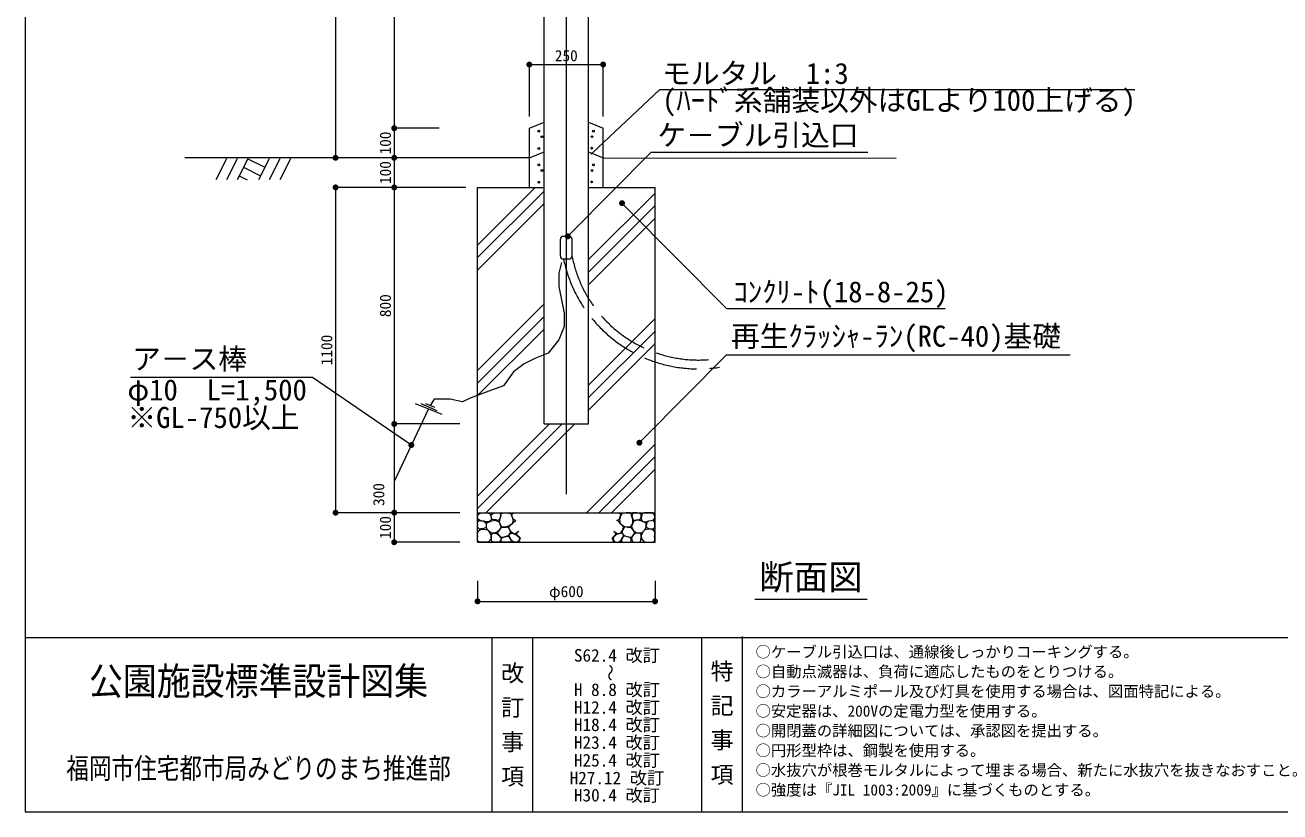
# Model space of a CAD drawing. Units: millimetres at full size, sheet at 1:30. Extents: x 462 to 8677, y 6494 to 12095.
# Drawn here: x 462 to 4705, y 6494 to 9155 of the extents above; entities that cross this region are included whole.
import ezdxf
from ezdxf.enums import TextEntityAlignment as Align

# ---------------------------------------------------------------- set-up
doc = ezdxf.new("R2010")
doc.units = ezdxf.units.MM
doc.header["$LTSCALE"] = 30.0003
doc.linetypes.add('DASHED', pattern=[7.5, 6, -1.5])
doc.linetypes.add('USER1', pattern=[300, 187.5, -37.5, 37.5, -37.5])
for name, color, linetype, lineweight in [('_0-0_', 7, 'Continuous', 13), ('ハッチ', 4, 'Continuous', 13), ('寸法', 1, 'Continuous', 13), ('本体', 7, 'Continuous', 13)]:
    doc.layers.add(name, color=color, linetype=linetype, lineweight=lineweight)
doc.styles.add('@ＭＳ ゴシック', font='')
doc.styles.add('ＭＳ ゴシック', font='')
doc.styles.get('@ＭＳ ゴシック').set_extended_font_data('@MS Gothic')
doc.styles.get('ＭＳ ゴシック').set_extended_font_data('MS Gothic')

# ---------------------------------------------------------------- blocks, each defined once
blk = doc.blocks.new('filled_dot')
at = {"color": 0, "linetype": 'Continuous', "lineweight": -2, "const_width": 1.25}
blk.add_lwpolyline([(-0.625, 0, 1), (0.625, 0, 1)], format="xyb", close=True, dxfattribs=at)

msp = doc.modelspace()

# ---------------------------------------------------------------- linework, layer by layer
at = {"layer": '_0-0_'}
for p, q in [((2886.86, 7087.07), (2886.86, 6494.48)), ((2040.6, 7084.21), (2040.6, 6494.48)), ((2178.49, 7084.21), (2178.49, 6494.48)), ((2748.97, 7084.21), (2748.97, 6494.48))]:
    msp.add_line(p, q, dxfattribs=at)
at = {"layer": '_0-0_', "color": 6}
msp.add_line((462.43, 7084.21), (8676.81, 7084.21), dxfattribs=at)
msp.add_lwpolyline([(8676.81, 11929.92), (462.43, 11929.92), (462.43, 6494.48), (8676.81, 6494.48)], close=True, dxfattribs=at)
at = {"layer": 'ハッチ'}
for p, q in [((1143.47, 8703.27), (1107.47, 8631.27)), ((1179.47, 8703.27), (1143.47, 8631.27)), ((1215.47, 8703.27), (1179.47, 8631.27)), ((1215.47, 8703.27), (1273.07, 8674.47)), ((1287.47, 8703.27), (1251.47, 8631.27)), ((1323.47, 8703.27), (1287.47, 8631.27)), ((1359.47, 8703.27), (1323.47, 8631.27)), ((1201.07, 8674.47), (1258.67, 8645.67)), ((1186.67, 8645.67), (1213.67, 8631.27)), ((1992.16, 8411.21), (2187.21, 8606.25)), ((1992.16, 8368.78), (2217.16, 8593.78)), ((2367.16, 8361.94), (2592.16, 8586.94)), ((1992.16, 8326.35), (2217.16, 8551.35)), ((2367.16, 8319.51), (2592.16, 8544.51)), ((2367.16, 8277.09), (2592.16, 8502.09)), ((1992.16, 7986.94), (2217.16, 8211.94)), ((1992.16, 7944.51), (2217.16, 8169.51)), ((2367.16, 7937.68), (2592.16, 8162.68)), ((1992.16, 7902.09), (2217.16, 8127.09)), ((2367.16, 7895.25), (2592.16, 8120.25)), ((2367.16, 7852.82), (2592.16, 8077.82)), ((1992.16, 7562.68), (2235.73, 7806.25)), ((1992.16, 7520.25), (2278.16, 7806.25)), ((2020.59, 7506.25), (2320.59, 7806.25)), ((2360, 7506.25), (2592.16, 7738.41)), ((2402.43, 7506.25), (2592.16, 7695.99)), ((2444.85, 7506.25), (2592.16, 7653.56))]:
    msp.add_line(p, q, dxfattribs=at)
for points in [[(2034.06, 7477.63), (2029.49, 7475.89), (2021.44, 7475.67), (2012.31, 7478.06), (2004.48, 7479.15), (1999.26, 7480.89), (1994.26, 7484.15), (1992.36, 7489.82), (1992.69, 7496.46), (1995.35, 7501.31), (2001.87, 7505.01), (2009.92, 7505.66), (2016.85, 7505.67), (2027.53, 7505.01), (2033.84, 7503.7), (2037.54, 7495.88), (2038.84, 7485.02), (2036.67, 7479.58)], [(2003.58, 7451.63), (1998.26, 7451.01), (1994.19, 7455.07), (1992.36, 7459.55), (1992.63, 7466.2), (1992.41, 7472.89), (1997.01, 7479.44), (2013.58, 7477.88), (2021.09, 7471.01), (2021.4, 7456.63), (2010.46, 7451.63)], [(2051.98, 7438.26), (2043.94, 7437.37), (2036.79, 7438.26), (2032.92, 7441.83), (2027.86, 7446.89), (2023.99, 7451.65), (2021.91, 7458.2), (2021.91, 7464.74), (2021.61, 7469.8), (2028.75, 7474.26), (2040.07, 7479.02), (2051.98, 7481.4), (2064.96, 7475.84), (2071.8, 7458.89), (2064.19, 7445.4), (2057.64, 7440.35)], [(2054.08, 7481.66), (2046.99, 7481.91), (2041.93, 7483.68), (2038.89, 7488.74), (2038.39, 7494.05), (2038.89, 7500.37), (2045.73, 7504.67), (2052.05, 7505.43), (2059, 7505.76), (2066.99, 7505.43), (2070.53, 7495.57), (2066.99, 7484.69), (2061.42, 7480.14)], [(2070.02, 7463.7), (2066.73, 7472.8), (2066.99, 7483.17), (2069.26, 7490.26), (2071.04, 7497.34), (2072.3, 7501.89), (2077.11, 7505.18), (2082.62, 7505.8), (2089.77, 7505.43), (2096.85, 7504.92), (2103.18, 7504.92), (2108.24, 7495.06), (2112.55, 7481.4), (2109.51, 7469.01), (2097.87, 7460.66), (2083.94, 7457.63), (2075.34, 7457.38)], [(2514.07, 7463.92), (2517.36, 7473.02), (2517.11, 7483.39), (2514.83, 7490.47), (2513.06, 7497.56), (2511.79, 7502.11), (2506.98, 7505.4), (2501.48, 7506.02), (2494.33, 7505.65), (2487.24, 7505.14), (2480.91, 7505.14), (2475.85, 7495.28), (2471.55, 7481.62), (2474.58, 7469.23), (2486.23, 7460.88), (2500.15, 7457.85), (2508.75, 7457.59)], [(2532.11, 7438.48), (2540.15, 7437.59), (2547.3, 7438.48), (2551.17, 7442.05), (2556.23, 7447.11), (2560.1, 7451.87), (2562.19, 7458.42), (2562.19, 7464.96), (2562.48, 7470.02), (2555.34, 7474.48), (2544.02, 7479.24), (2532.11, 7481.62), (2519.13, 7476.06), (2512.3, 7459.11), (2519.91, 7445.62), (2526.46, 7440.57)], [(2530.02, 7481.87), (2537.1, 7482.13), (2542.16, 7483.9), (2545.2, 7488.96), (2545.71, 7494.27), (2545.2, 7500.59), (2538.37, 7504.89), (2532.04, 7505.65), (2525.09, 7505.97), (2517.11, 7505.65), (2513.56, 7495.79), (2517.11, 7484.91), (2522.68, 7480.36)], [(2550.04, 7477.85), (2554.6, 7476.11), (2562.65, 7475.89), (2571.78, 7478.28), (2579.61, 7479.37), (2584.83, 7481.11), (2589.83, 7484.37), (2591.73, 7490.04), (2591.4, 7496.68), (2588.74, 7501.53), (2582.22, 7505.23), (2574.17, 7505.88), (2567.24, 7505.89), (2556.56, 7505.23), (2550.25, 7503.92), (2546.56, 7496.1), (2545.25, 7485.24), (2547.43, 7479.8)], [(2580.52, 7451.85), (2585.83, 7451.22), (2589.9, 7455.29), (2591.74, 7459.77), (2591.46, 7466.42), (2591.68, 7473.11), (2587.08, 7479.66), (2570.51, 7478.1), (2563, 7471.23), (2562.69, 7456.85), (2573.64, 7451.85)], [(2001.46, 7406.32), (1995.03, 7408.38), (1992.45, 7413.01), (1992.34, 7419.22), (1993.48, 7425.62), (1992.27, 7431.39), (1992.72, 7438.51), (1994.26, 7443.37), (2002.75, 7450.32), (2014.6, 7450.57), (2025.92, 7448.26), (2033.13, 7440.8), (2038.28, 7428.19), (2038.03, 7417.64), (2029.53, 7408.12), (2022.83, 7406.32), (2012.79, 7406.07)], [(2039.44, 7415.54), (2038.27, 7422.3), (2038.27, 7428.83), (2039.2, 7433.49), (2044.57, 7437.22), (2055.77, 7437.46), (2065.34, 7429.53), (2071.64, 7420.9), (2070.71, 7414.14), (2066.74, 7406.91), (2058.57, 7406.21), (2045.74, 7406.44), (2039.9, 7409.48)], [(2066.23, 7428.8), (2063.7, 7431.83), (2061.17, 7435.63), (2061.42, 7440.94), (2064.46, 7445.49), (2069.52, 7451.31), (2073.06, 7455.86), (2078.12, 7456.87), (2088.5, 7457.38), (2094.83, 7458.14), (2100.65, 7449.28), (2103.94, 7437.65), (2094.83, 7428.04), (2078.12, 7422.73), (2070.02, 7423.23)], [(2072.02, 7413.43), (2071.78, 7416.54), (2074.89, 7420.84), (2079.44, 7422.99), (2085.66, 7424.9), (2092.11, 7426.34), (2098.09, 7426.81), (2101.92, 7420.12), (2105.75, 7413.67), (2104.55, 7407.7), (2099.05, 7406.5), (2089.72, 7406.98), (2080.16, 7406.02), (2073.22, 7407.93)], [(2104.1, 7418.22), (2100.51, 7423.24), (2098.36, 7428.02), (2099.79, 7433.03), (2104.1, 7436.14), (2109.6, 7436.86), (2115.1, 7434.47), (2121.8, 7432.56), (2132.32, 7423.95), (2133.76, 7414.63), (2127.3, 7407.7), (2121.08, 7406.51), (2115.1, 7406.75), (2107.45, 7412.24)], [(2480, 7418.44), (2483.58, 7423.45), (2485.74, 7428.23), (2484.3, 7433.25), (2480, 7436.36), (2474.49, 7437.08), (2468.99, 7434.69), (2462.3, 7432.77), (2451.77, 7424.17), (2450.34, 7414.85), (2456.8, 7407.92), (2463.01, 7406.72), (2468.99, 7406.96), (2476.65, 7412.46)], [(2512.07, 7413.65), (2512.31, 7416.76), (2509.2, 7421.06), (2504.65, 7423.21), (2498.44, 7425.12), (2491.98, 7426.56), (2486, 7427.03), (2482.17, 7420.34), (2478.35, 7413.89), (2479.54, 7407.91), (2485.04, 7406.72), (2494.37, 7407.2), (2503.94, 7406.24), (2510.87, 7408.15)], [(2517.87, 7429.02), (2520.4, 7432.05), (2522.93, 7435.84), (2522.68, 7441.16), (2519.64, 7445.71), (2514.58, 7451.52), (2511.03, 7456.08), (2505.97, 7457.09), (2495.59, 7457.59), (2489.26, 7458.35), (2483.44, 7449.5), (2480.15, 7437.87), (2489.26, 7428.26), (2505.97, 7422.95), (2514.07, 7423.45)], [(2544.66, 7415.76), (2545.82, 7422.52), (2545.82, 7429.05), (2544.89, 7433.71), (2539.52, 7437.44), (2528.32, 7437.68), (2518.75, 7429.75), (2512.45, 7421.12), (2513.39, 7414.36), (2517.35, 7407.13), (2525.52, 7406.43), (2538.36, 7406.66), (2544.19, 7409.69)], [(2582.63, 7406.54), (2589.07, 7408.6), (2591.64, 7413.23), (2591.76, 7419.44), (2590.61, 7425.84), (2591.83, 7431.6), (2591.38, 7438.73), (2589.84, 7443.59), (2581.34, 7450.54), (2569.5, 7450.79), (2558.17, 7448.48), (2550.96, 7441.02), (2545.81, 7428.41), (2546.07, 7417.86), (2554.56, 7408.34), (2561.26, 7406.54), (2571.3, 7406.28)]]:
    msp.add_lwpolyline(points, close=True, dxfattribs=at)
for points in [[(2106.73, 7440.68), (2101.95, 7445.7), (2100.75, 7450.72), (2098.36, 7455.98), (2100.51, 7461), (2106.01, 7465.78), (2110.56, 7469.12), (2112.47, 7472.47), (2116.77, 7477.01), (2120.12, 7479.16), (2121.66, 7479.63)], [(2110.77, 7490.15), (2108.14, 7495.65), (2107.66, 7499.47), (2111.49, 7503.54), (2115, 7505.03)], [(2121.51, 7480.21), (2119.38, 7479.64), (2112.45, 7484.66), (2110.77, 7490.15)], [(2477.36, 7440.9), (2482.15, 7445.92), (2483.34, 7450.94), (2485.74, 7456.2), (2483.58, 7461.21), (2478.08, 7465.99), (2473.54, 7469.34), (2471.62, 7472.69), (2467.32, 7477.23), (2463.97, 7479.38), (2462.44, 7479.85)], [(2462.59, 7480.42), (2464.71, 7479.85), (2471.65, 7484.87), (2473.32, 7490.37)], [(2473.32, 7490.37), (2475.95, 7495.87), (2476.43, 7499.69), (2472.6, 7503.75), (2469.1, 7505.25)], [(2131.21, 7443.19), (2119.41, 7435.19), (2112.47, 7435.9), (2106.73, 7440.68)], [(2132.82, 7424.1), (2129.56, 7426.77), (2126, 7430.18), (2124.52, 7435.37), (2126.44, 7439.37), (2130, 7442.18), (2131.25, 7443.07)], [(2451.27, 7424.32), (2454.53, 7426.99), (2458.09, 7430.4), (2459.58, 7435.59), (2457.65, 7439.59), (2454.09, 7442.4), (2452.85, 7443.28)], [(2452.88, 7443.41), (2464.69, 7435.4), (2471.62, 7436.12), (2477.36, 7440.9)], [(2138.76, 7406.31), (2135.2, 7406.31), (2132.67, 7408.83), (2132.53, 7411.8), (2134.6, 7415.65), (2137.42, 7419.21), (2137.49, 7419.26)], [(2136.96, 7421.29), (2136.68, 7421.29), (2132.82, 7424.1)], [(2445.34, 7406.53), (2448.9, 7406.53), (2451.42, 7409.05), (2451.57, 7412.02), (2449.49, 7415.87), (2446.67, 7419.43), (2446.6, 7419.47)], [(2447.13, 7421.5), (2447.41, 7421.5), (2451.27, 7424.32)]]:
    msp.add_lwpolyline(points, dxfattribs=at)
for centre in [(2198.97, 8796.35), (2383.84, 8796.35), (2198.97, 8737.71), (2209.72, 8777.36), (2377.91, 8738.7), (2379.02, 8777.36), (2198.97, 8682.32), (2209.72, 8663.33), (2379.02, 8663.33), (2383.84, 8682.32), (2198.97, 8623.68), (2377.91, 8624.67)]:
    msp.add_circle(centre, 3, dxfattribs=at)
at = {"layer": '寸法'}
for p, q in [((1512.14, 11560.81), (1512.14, 8706.25)), ((1710.38, 10106.26), (1710.38, 8706.25)), ((2167.28, 9021.64), (2417.03, 9021.64)), ((2167.28, 8846.26), (2167.28, 9021.64)), ((2417.03, 8846.22), (2417.03, 9021.64)), ((1710.38, 8806.26), (1710.38, 8706.25)), ((1861.99, 8806.26), (1710.38, 8806.26)), ((1746.62, 8706.25), (1512.14, 8706.25)), ((1861.99, 8706.25), (1710.38, 8706.25)), ((1710.38, 8706.25), (1710.38, 8606.25)), ((1861.99, 8706.25), (1710.38, 8706.25)), ((1862.09, 8706.25), (1710.38, 8706.25)), ((1512.14, 8606.25), (1512.14, 7506.25)), ((1952.16, 8606.25), (1512.14, 8606.25)), ((1862.09, 8606.25), (1710.38, 8606.25)), ((1710.38, 8606.25), (1710.38, 7806.25)), ((1862.09, 8606.25), (1710.38, 8606.25)), ((1862.16, 7806.25), (1710.38, 7806.25)), ((1710.38, 7806.25), (1710.38, 7506.25)), ((1932.16, 7806.25), (1710.38, 7806.25)), ((1862.16, 7506.25), (1512.14, 7506.25)), ((1932.16, 7506.25), (1710.38, 7506.25)), ((1710.38, 7506.25), (1710.38, 7406.25)), ((1932.16, 7506.25), (1710.38, 7506.25)), ((1932.16, 7406.25), (1710.38, 7406.25)), ((1992.16, 7275.32), (1992.16, 7206.41)), ((2592.16, 7275.32), (2592.16, 7206.41)), ((1992.16, 7206.41), (2592.16, 7206.41))]:
    msp.add_line(p, q, dxfattribs=at)
at = {"layer": '寸法', "color": 3}
msp.add_line((2929.58, 7213.31), (3309.85, 7213.31), dxfattribs=at)
at = {"layer": '寸法'}
for points in [[(2376.98, 8719.7), (2380.62, 8723.12), (2608.05, 8937.05), (4214.17, 8937.05)], [(2297.32, 8440.65), (2311.4, 8454.85), (2579.33, 8724.92), (3311.67, 8724.92)], [(2480.72, 8552.83), (2494.8, 8538.63), (2833.96, 8196.76), (3573.24, 8196.76)], [(2539.41, 7742.73), (2553.5, 7756.92), (2834.4, 8040.08), (3995.3, 8040.08)], [(1768.3, 7734.97), (1751.78, 7746.24), (1433.78, 7963.16), (818.69, 7963.16)]]:
    msp.add_lwpolyline(points, dxfattribs=at)
at = {"layer": '本体', "color": 1, "linetype": 'USER1'}
msp.add_line((2292.16, 11600.54), (2292.16, 7569.39), dxfattribs=at)
at = {"layer": '本体'}
for p, q in [((2217.16, 7806.25), (2217.16, 10105.47)), ((2367.16, 7806.25), (2367.16, 10105.47)), ((2167.28, 8706.26), (1002.25, 8706.25)), ((2167.28, 8706.25), (2217.16, 8726.26)), ((2167.28, 8606.25), (2167.28, 8706.26)), ((2367.16, 8726.26), (2417.03, 8706.26)), ((2417.03, 8606.25), (2417.03, 8706.26)), ((2417.03, 8706.22), (3407.24, 8705.47)), ((1992.16, 7406.25), (1992.16, 8606.25)), ((1992.16, 8606.25), (2217.16, 8606.25)), ((2367.16, 8606.25), (2592.16, 8606.25)), ((2592.16, 7406.25), (2592.16, 8606.25)), ((2272.16, 8373.88), (2272.16, 8430.65)), ((2302.16, 8440.65), (2282.16, 8440.65)), ((2312.16, 8373.88), (2312.16, 8430.65)), ((2302.16, 8363.88), (2282.16, 8363.88)), ((2276.44, 8352.8), (2267.39, 8316.63)), ((2267.39, 8316.63), (2267.39, 8271.41)), ((2267.39, 8271.41), (2276.44, 8226.2)), ((2276.44, 8226.2), (2285.48, 8180.99)), ((2285.48, 8180.99), (2285.48, 8135.77)), ((2285.48, 8135.77), (2267.39, 8090.56)), ((2267.39, 8090.56), (2231.22, 8045.34)), ((2186.01, 8027.26), (2149.84, 8009.17)), ((2231.22, 8045.34), (2186.01, 8027.26)), ((2113.66, 7982.04), (2080.27, 7935.58)), ((2149.84, 8009.17), (2113.66, 7982.04)), ((2080.27, 7935.58), (2039.51, 7920.3)), ((1967.39, 7893.27), (1941.85, 7880.97)), ((2039.51, 7920.3), (1967.39, 7893.27)), ((1825.95, 7857.85), (1710.65, 7612.09)), ((1780.74, 7875.94), (1871.17, 7839.77)), ((1800.26, 7875.95), (1854.96, 7851.62)), ((1815.74, 7875.1), (1847.07, 7862.57)), ((1845.43, 7890.25), (1831.41, 7868.83)), ((1899.71, 7890.25), (1845.43, 7890.25)), ((1941.85, 7880.97), (1899.71, 7890.25)), ((2217.16, 7806.25), (2367.16, 7806.25)), ((1992.16, 7506.25), (2592.16, 7506.25)), ((1992.16, 7406.25), (2592.16, 7406.25))]:
    msp.add_line(p, q, dxfattribs=at)
at = {"layer": '本体', "linetype": 'DASHED'}
for p, q in [((2167.28, 8806.26), (2217.16, 8826.26)), ((2367.16, 8826.26), (2417.03, 8806.26)), ((2167.28, 8706.26), (2167.28, 8806.26)), ((2417.03, 8706.26), (2417.03, 8806.26))]:
    msp.add_line(p, q, dxfattribs=at)
at = {"layer": '本体'}
for centre, start, end in [((2282.16, 8430.65), 90, 180), ((2302.16, 8430.65), 0, 90), ((2282.16, 8373.88), 180, 270), ((2302.16, 8373.88), 270, 0)]:
    msp.add_arc(centre, 10, start, end, dxfattribs=at)
at = {"layer": '本体', "linetype": 'DASHED'}
for radius in [465.88, 435.88]:
    msp.add_arc((2739.15, 8458.46), radius, 191.68461, 278.75975, dxfattribs=at)

# ---------------------------------------------------------------- block references
at = {"layer": '寸法', "xscale": 8, "yscale": 8}
for p in [(2167.28, 9021.64), (1992.16, 7206.41)]:
    msp.add_blockref('filled_dot', p, dxfattribs=at)
at = {"layer": '寸法'}
for p, xscale, yscale, rotation in [((2417.03, 9021.64), 8, 8, 180), ((1710.38, 8806.26), 8, 8, 270), ((1512.14, 8706.25), 8, 8, 90), ((1710.38, 8706.25), 8, 8, 90), ((1710.38, 8706.25), 8, 8, 270), ((1710.38, 8706.25), 8, 8, 90), ((2376.98, 8719.7), 2, 2, 43.2), ((1512.14, 8606.25), 8, 8, 270), ((1710.38, 8606.25), 8, 8, 90), ((1710.38, 8606.25), 8, 8, 270), ((2480.72, 8552.83), 8, 8, 314.8), ((2297.32, 8440.65), 8, 8, 45.2), ((1710.38, 7806.25), 8, 8, 90), ((1710.38, 7806.25), 8, 8, 270), ((1768.3, 7734.97), 8, 8, 145.7), ((2539.41, 7742.73), 8, 8, 45.2), ((1512.14, 7506.25), 8, 8, 90), ((1710.38, 7506.25), 8, 8, 90), ((1710.38, 7506.25), 8, 8, 270), ((1710.38, 7406.25), 8, 8, 90), ((2592.16, 7206.41), 8, 8, 180)]:
    msp.add_blockref('filled_dot', p, dxfattribs=dict(at, xscale=xscale, yscale=yscale, rotation=rotation))

# ---------------------------------------------------------------- texts
at = {"layer": '_0-0_', "style": '@ＭＳ ゴシック'}
for s, p in [('改 訂 事 項', (2109.55, 6790.42)), ('特 記 事 項', (2817.91, 6796.3))]:
    msp.add_text(s, height=56.96, rotation=270, dxfattribs=at).set_placement(p, align=Align.MIDDLE_CENTER)
at = {"layer": '_0-0_', "style": 'ＭＳ ゴシック'}
for s, height, width, p in [('公園施設標準設計図集', 93.42, 0.9, (1251.52, 6936.78)), ('福岡市住宅都市局みどりのまち推進部', 70.07, 0.8, (1251.52, 6641.91))]:
    msp.add_text(s, height=height, dxfattribs=dict(at, width=width)).set_placement(p, align=Align.MIDDLE_CENTER)
at = {"layer": '寸法', "style": 'ＭＳ ゴシック'}
for s, p in [('250', (2292.16, 9051.64)), ('φ600', (2292.16, 7239.65))]:
    msp.add_text(s, height=37.98, dxfattribs=at).set_placement(p, align=Align.MIDDLE_CENTER)
at = {"layer": '寸法', "color": 3, "style": 'ＭＳ ゴシック'}
for s, height, p in [('モルタル\u30001:3', 71.21, (2616.2, 8934.71)), ('(ﾊｰﾄﾞ系舗装以外はGLより100上げる)', 71.21, (2616.2, 8843.93)), ('ケ－ブル引込口', 71.21, (2600.19, 8726.04)), ('ｺﾝｸﾘ-ﾄ(18-8-25)', 71.21, (2857.33, 8196.2)), ('再生ｸﾗｯｼｬ-ﾗﾝ(RC-40)基礎', 71.21, (2848.89, 8046.26)), ('ア－ス棒', 71.21, (824.31, 7969.32)), ('φ10\u3000L=1,500', 71.21, (808.39, 7864.65)), ('※GL-750以上', 71.21, (808.39, 7771.19)), ('断面図', 85.45, (2944.69, 7220.25))]:
    msp.add_text(s, height=height, dxfattribs=at).set_placement(p, align=Align.BOTTOM_LEFT)
at = {"layer": '寸法', "style": 'ＭＳ ゴシック'}
for s, p in [('100', (1680.38, 8756.25)), ('100', (1680.38, 8656.25)), ('800', (1680.38, 8206.25)), ('1100', (1482.14, 8056.25)), ('300', (1657.88, 7567.61)), ('100', (1680.38, 7456.25))]:
    msp.add_text(s, height=37.98, rotation=90, dxfattribs=at).set_placement(p, align=Align.MIDDLE_CENTER)
at = {"layer": '本体', "style": 'ＭＳ ゴシック'}
for s, p in [('S62.4 改訂', (2463.37, 7023.93)), ('H 8.8 改訂', (2463.37, 6907.86)), ('H12.4 改訂', (2463.37, 6847.86)), ('H18.4 改訂', (2463.37, 6789.25)), ('H23.4 改訂', (2463.37, 6729.25)), ('H25.4 改訂', (2463.37, 6669.25)), ('H27.12 改訂', (2463.37, 6609.25)), ('H30.4 改訂', (2463.37, 6551.12))]:
    msp.add_text(s, height=42.72, dxfattribs=at).set_placement(p, align=Align.MIDDLE_CENTER)
for s, p in [('○ケーブル引込口は、通線後しっかりコーキングする。', (2932.12, 7054.55)), ('○自動点滅器は、負荷に適応したものをとりつける。', (2932.12, 6987.88)), ('○カラーアルミポール及び灯具を使用する場合は、図面特記による。', (2932.12, 6921.21)), ('○安定器は、200Vの定電力型を使用する。', (2932.12, 6854.55)), ('○開閉蓋の詳細図については、承認図を提出する。', (2932.12, 6787.88)), ('○円形型枠は、鋼製を使用する。', (2932.12, 6721.21)), ('○水抜穴が根巻モルタルによって埋まる場合、新たに水抜穴を抜きなおすこと。', (2932.12, 6654.55)), ('○強度は『JIL 1003:2009』に基づくものとする。', (2932.12, 6587.88))]:
    msp.add_text(s, height=37.98, dxfattribs=at).set_placement(p, align=Align.TOP_LEFT)
msp.add_text('～', height=42.72, rotation=270, dxfattribs=at).set_placement((2440.87, 6965.09), align=Align.MIDDLE_CENTER)

doc.saveas('drawing.dxf')
